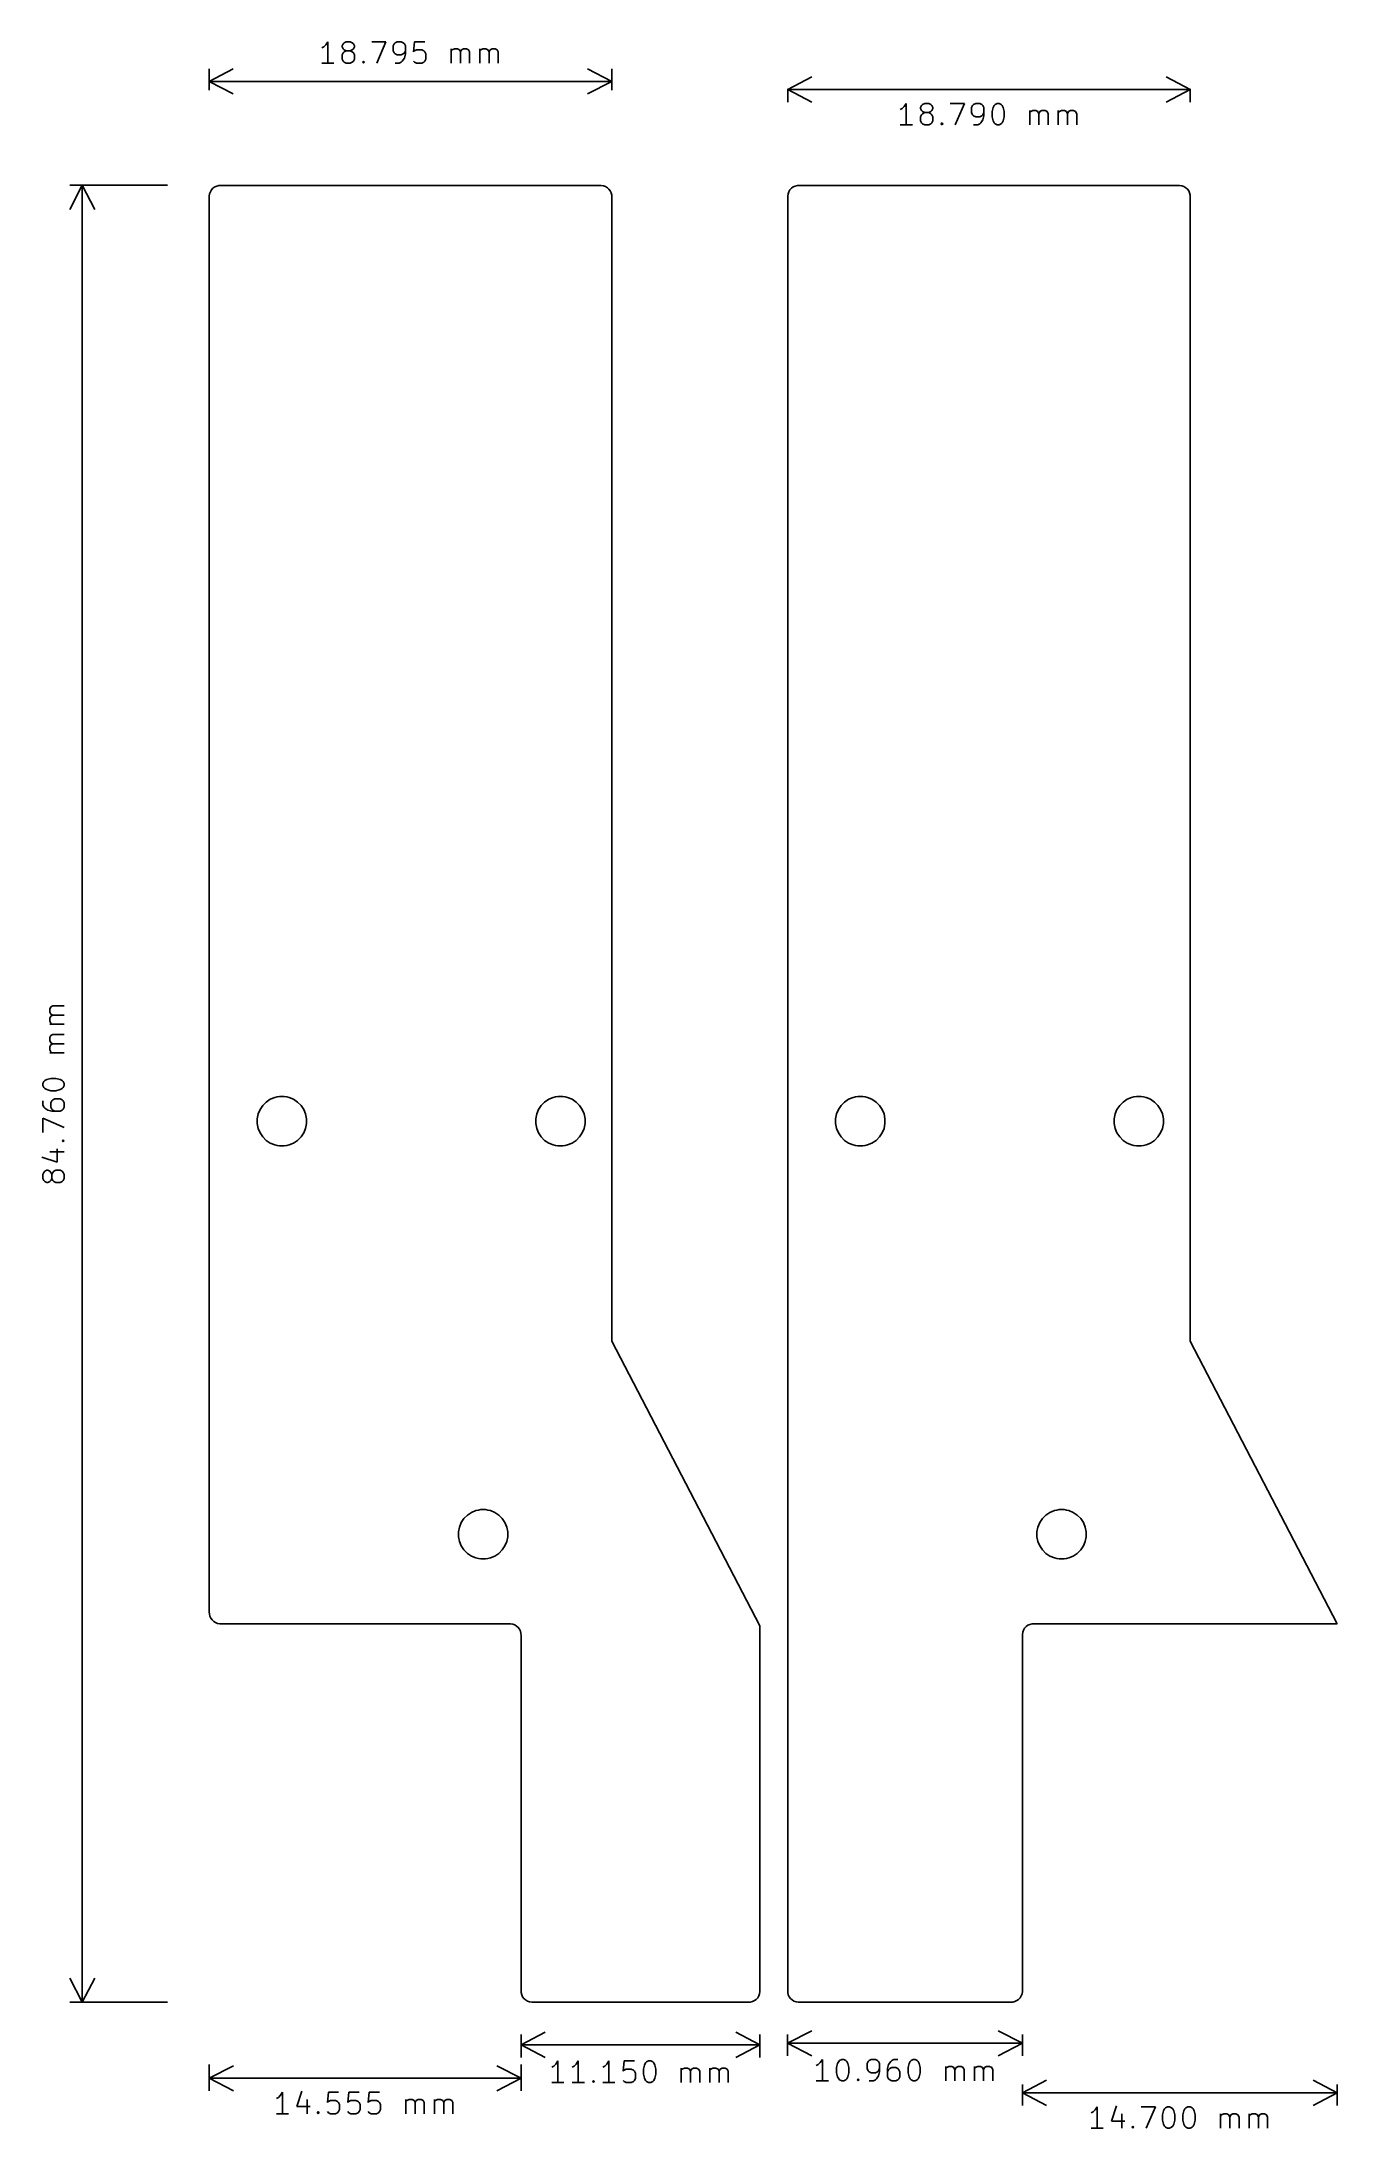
# Model space of a CAD drawing. Extents: x 8.57 to 10.96, y -5.41 to -1.58.
import ezdxf

# ---------------------------------------------------------------- set-up
doc = ezdxf.new("R2010")
doc.units = 0
doc.header["$MEASUREMENT"] = 0
doc.layers.add('BLACK', color=7, linetype='CONTINUOUS')

msp = doc.modelspace()

# ---------------------------------------------------------------- linework, layer by layer
at = {"layer": 'BLACK', "linetype": 'CONTINUOUS'}
for p, q in [((9.09251, -1.58703), (9.08877, -1.5889)), ((9.09626, -1.58328), (9.09251, -1.58703)), ((9.10001, -1.57765), (9.09626, -1.58328)), ((9.10001, -1.61702), (9.10001, -1.57765)), ((9.12626, -1.58515), (9.12814, -1.5814)), ((9.12626, -1.58703), (9.12626, -1.58515)), ((9.12814, -1.59078), (9.12626, -1.58703)), ((9.12814, -1.59828), (9.12626, -1.60202)), ((9.12626, -1.60202), (9.12626, -1.60952)), ((9.12626, -1.60952), (9.12814, -1.61327)), ((9.12814, -1.5814), (9.13001, -1.57953)), ((9.13001, -1.59265), (9.12814, -1.59078)), ((9.13001, -1.5964), (9.12814, -1.59828)), ((9.13001, -1.57953), (9.13376, -1.57765)), ((9.13376, -1.59453), (9.13001, -1.59265)), ((9.13376, -1.59453), (9.13001, -1.5964)), ((9.13376, -1.57765), (9.14126, -1.57765)), ((9.14126, -1.59453), (9.13376, -1.59453)), ((9.14126, -1.57765), (9.14501, -1.57953)), ((9.14501, -1.59265), (9.14126, -1.59453)), ((9.14501, -1.5964), (9.14126, -1.59453)), ((9.14501, -1.57953), (9.14688, -1.5814)), ((9.14688, -1.59078), (9.14501, -1.59265)), ((9.14688, -1.59828), (9.14501, -1.5964)), ((9.14688, -1.5814), (9.14876, -1.58515)), ((9.14876, -1.58703), (9.14688, -1.59078)), ((9.14876, -1.60202), (9.14688, -1.59828)), ((9.14688, -1.61327), (9.14876, -1.60952)), ((9.14876, -1.58515), (9.14876, -1.58703)), ((9.14876, -1.60952), (9.14876, -1.60202)), ((9.18063, -1.57765), (9.20688, -1.57765)), ((9.20688, -1.57765), (9.19, -1.61702)), ((9.22187, -1.5814), (9.22, -1.58515)), ((9.22, -1.58515), (9.22, -1.59453)), ((9.22, -1.59453), (9.22187, -1.59828)), ((9.22375, -1.57953), (9.22187, -1.5814)), ((9.22187, -1.59828), (9.22375, -1.60015)), ((9.2275, -1.57765), (9.22375, -1.57953)), ((9.22375, -1.60015), (9.2275, -1.60202)), ((9.235, -1.57765), (9.2275, -1.57765)), ((9.2275, -1.60202), (9.235, -1.60202)), ((9.23875, -1.57953), (9.235, -1.57765)), ((9.235, -1.60202), (9.23875, -1.60015)), ((9.23687, -1.61327), (9.24062, -1.60765)), ((9.24062, -1.5814), (9.23875, -1.57953)), ((9.23875, -1.60015), (9.24062, -1.59828)), ((9.2425, -1.58515), (9.24062, -1.5814)), ((9.24062, -1.59828), (9.2425, -1.59453)), ((9.24062, -1.60765), (9.2425, -1.60015)), ((9.2425, -1.60015), (9.2425, -1.58515)), ((9.25937, -1.57765), (9.25749, -1.5964)), ((9.25749, -1.5964), (9.25937, -1.59453)), ((9.27812, -1.57765), (9.25937, -1.57765)), ((9.25937, -1.59453), (9.26312, -1.59265)), ((9.26312, -1.59265), (9.27249, -1.59265)), ((9.27249, -1.59265), (9.27624, -1.59453)), ((9.27624, -1.59453), (9.27812, -1.5964)), ((9.27812, -1.5964), (9.27999, -1.60015)), ((9.27999, -1.60952), (9.27812, -1.61327)), ((9.27999, -1.60015), (9.27999, -1.60952)), ((9.32686, -1.61702), (9.32686, -1.59078)), ((9.32686, -1.59453), (9.32874, -1.59265)), ((9.32874, -1.59265), (9.33249, -1.59078)), ((9.33249, -1.59078), (9.33811, -1.59078)), ((9.33811, -1.59078), (9.34186, -1.59265)), ((9.34186, -1.59265), (9.34373, -1.5964)), ((9.34373, -1.5964), (9.34561, -1.59265)), ((9.34373, -1.5964), (9.34373, -1.61702)), ((9.34561, -1.59265), (9.34936, -1.59078)), ((9.34936, -1.59078), (9.35498, -1.59078)), ((9.35498, -1.59078), (9.35873, -1.59265)), ((9.35873, -1.59265), (9.36061, -1.5964)), ((9.36061, -1.5964), (9.36061, -1.61702)), ((9.37935, -1.61702), (9.37935, -1.59078)), ((9.37935, -1.59453), (9.38123, -1.59265)), ((9.38123, -1.59265), (9.38498, -1.59078)), ((9.38498, -1.59078), (9.3906, -1.59078)), ((9.3906, -1.59078), (9.39435, -1.59265)), ((9.39435, -1.59265), (9.39623, -1.5964)), ((9.39623, -1.5964), (9.3981, -1.59265)), ((9.39623, -1.5964), (9.39623, -1.61702)), ((9.3981, -1.59265), (9.40185, -1.59078)), ((9.40185, -1.59078), (9.40748, -1.59078)), ((9.40748, -1.59078), (9.41123, -1.59265)), ((9.41123, -1.59265), (9.4131, -1.5964)), ((9.4131, -1.5964), (9.4131, -1.61702)), ((8.88189, -1.66654), (8.88189, -1.62731)), ((8.88189, -1.65039), (8.92624, -1.62731)), ((9.11126, -1.61702), (9.08877, -1.61702)), ((9.12814, -1.61327), (9.13001, -1.61515)), ((9.13001, -1.61515), (9.13376, -1.61702)), ((9.13376, -1.61702), (9.14126, -1.61702)), ((9.14126, -1.61702), (9.14501, -1.61515)), ((9.14501, -1.61515), (9.14688, -1.61327)), ((9.16376, -1.61515), (9.16563, -1.61327)), ((9.16563, -1.61702), (9.16376, -1.61515)), ((9.16563, -1.61327), (9.16751, -1.61515)), ((9.16563, -1.61327), (9.16563, -1.61702)), ((9.16751, -1.61515), (9.16563, -1.61702)), ((9.22375, -1.61702), (9.23125, -1.61702)), ((9.23125, -1.61702), (9.235, -1.61515)), ((9.235, -1.61515), (9.23687, -1.61327)), ((9.25937, -1.61515), (9.25749, -1.61327)), ((9.26312, -1.61702), (9.25937, -1.61515)), ((9.27249, -1.61702), (9.26312, -1.61702)), ((9.27624, -1.61515), (9.27249, -1.61702)), ((9.27812, -1.61327), (9.27624, -1.61515)), ((9.62185, -1.65039), (9.5775, -1.62731)), ((9.62185, -1.66654), (9.62185, -1.62731)), ((9.94508, -1.66535), (9.98943, -1.64227)), ((10.6848, -1.66535), (10.6405, -1.64227)), ((9.62185, -1.65039), (8.88189, -1.65039)), ((8.88189, -1.65039), (8.92624, -1.67348)), ((9.62185, -1.65039), (9.5775, -1.67348)), ((9.94508, -1.66417), (9.94508, -1.68844)), ((9.94508, -1.66535), (10.6848, -1.66535)), ((9.94508, -1.66535), (9.98943, -1.68844)), ((10.6848, -1.66535), (10.6405, -1.68844)), ((10.6848, -1.66417), (10.6848, -1.68844)), ((10.1556, -1.70041), (10.1519, -1.70229)), ((10.1594, -1.69666), (10.1556, -1.70041)), ((10.1631, -1.69104), (10.1594, -1.69666)), ((10.1631, -1.73041), (10.1631, -1.69104)), ((10.1894, -1.69854), (10.1912, -1.69479)), ((10.1894, -1.70041), (10.1894, -1.69854)), ((10.1912, -1.70416), (10.1894, -1.70041)), ((10.1912, -1.71166), (10.1894, -1.71541)), ((10.1894, -1.71541), (10.1894, -1.72291)), ((10.1894, -1.72291), (10.1912, -1.72666)), ((10.1912, -1.69479), (10.1931, -1.69291)), ((10.1931, -1.70604), (10.1912, -1.70416)), ((10.1931, -1.70979), (10.1912, -1.71166)), ((10.1931, -1.69291), (10.1969, -1.69104)), ((10.1969, -1.70791), (10.1931, -1.70604)), ((10.1969, -1.70791), (10.1931, -1.70979)), ((10.1969, -1.69104), (10.2043, -1.69104)), ((10.2043, -1.70791), (10.1969, -1.70791)), ((10.2043, -1.69104), (10.2081, -1.69291)), ((10.2081, -1.70604), (10.2043, -1.70791)), ((10.2081, -1.70979), (10.2043, -1.70791)), ((10.2081, -1.69291), (10.21, -1.69479)), ((10.21, -1.70416), (10.2081, -1.70604)), ((10.21, -1.71166), (10.2081, -1.70979)), ((10.21, -1.69479), (10.2118, -1.69854)), ((10.2118, -1.70041), (10.21, -1.70416)), ((10.2118, -1.71541), (10.21, -1.71166)), ((10.21, -1.72666), (10.2118, -1.72291)), ((10.2118, -1.69854), (10.2118, -1.70041)), ((10.2118, -1.72291), (10.2118, -1.71541)), ((10.2437, -1.69104), (10.27, -1.69104)), ((10.27, -1.69104), (10.2531, -1.73041)), ((10.285, -1.69479), (10.2831, -1.69854)), ((10.2831, -1.69854), (10.2831, -1.70791)), ((10.2831, -1.70791), (10.285, -1.71166)), ((10.2868, -1.69291), (10.285, -1.69479)), ((10.285, -1.71166), (10.2868, -1.71354)), ((10.2906, -1.69104), (10.2868, -1.69291)), ((10.2868, -1.71354), (10.2906, -1.71541)), ((10.2981, -1.69104), (10.2906, -1.69104)), ((10.2906, -1.71541), (10.2981, -1.71541)), ((10.3018, -1.69291), (10.2981, -1.69104)), ((10.2981, -1.71541), (10.3018, -1.71354)), ((10.3, -1.72666), (10.3037, -1.72103)), ((10.3037, -1.69479), (10.3018, -1.69291)), ((10.3018, -1.71354), (10.3037, -1.71166)), ((10.3056, -1.69854), (10.3037, -1.69479)), ((10.3037, -1.71166), (10.3056, -1.70791)), ((10.3037, -1.72103), (10.3056, -1.71354)), ((10.3056, -1.71354), (10.3056, -1.69854)), ((10.3206, -1.70604), (10.3225, -1.69854)), ((10.3206, -1.71541), (10.3206, -1.70604)), ((10.3225, -1.72291), (10.3206, -1.71541)), ((10.3225, -1.69854), (10.3243, -1.69479)), ((10.3243, -1.72666), (10.3225, -1.72291)), ((10.3243, -1.69479), (10.3262, -1.69291)), ((10.3262, -1.69291), (10.33, -1.69104)), ((10.33, -1.69104), (10.3337, -1.69104)), ((10.3337, -1.69104), (10.3375, -1.69291)), ((10.3375, -1.69291), (10.3393, -1.69479)), ((10.3393, -1.69479), (10.3412, -1.69854)), ((10.3412, -1.72291), (10.3393, -1.72666)), ((10.3412, -1.69854), (10.3431, -1.70604)), ((10.3431, -1.71541), (10.3412, -1.72291)), ((10.3431, -1.70604), (10.3431, -1.71541)), ((10.39, -1.73041), (10.39, -1.70416)), ((10.39, -1.70791), (10.3918, -1.70604)), ((10.3918, -1.70604), (10.3956, -1.70416)), ((10.3956, -1.70416), (10.4012, -1.70416)), ((10.4012, -1.70416), (10.4049, -1.70604)), ((10.4049, -1.70604), (10.4068, -1.70979)), ((10.4068, -1.70979), (10.4087, -1.70604)), ((10.4068, -1.70979), (10.4068, -1.73041)), ((10.4087, -1.70604), (10.4124, -1.70416)), ((10.4124, -1.70416), (10.4181, -1.70416)), ((10.4181, -1.70416), (10.4218, -1.70604)), ((10.4218, -1.70604), (10.4237, -1.70979)), ((10.4237, -1.70979), (10.4237, -1.73041)), ((10.4424, -1.73041), (10.4424, -1.70416)), ((10.4424, -1.70791), (10.4443, -1.70604)), ((10.4443, -1.70604), (10.4481, -1.70416)), ((10.4481, -1.70416), (10.4537, -1.70416)), ((10.4537, -1.70416), (10.4574, -1.70604)), ((10.4574, -1.70604), (10.4593, -1.70979)), ((10.4593, -1.70979), (10.4612, -1.70604)), ((10.4593, -1.70979), (10.4593, -1.73041)), ((10.4612, -1.70604), (10.4649, -1.70416)), ((10.4649, -1.70416), (10.4706, -1.70416)), ((10.4706, -1.70416), (10.4743, -1.70604)), ((10.4743, -1.70604), (10.4762, -1.70979)), ((10.4762, -1.70979), (10.4762, -1.73041)), ((10.1744, -1.73041), (10.1519, -1.73041)), ((10.1912, -1.72666), (10.1931, -1.72853)), ((10.1931, -1.72853), (10.1969, -1.73041)), ((10.1969, -1.73041), (10.2043, -1.73041)), ((10.2043, -1.73041), (10.2081, -1.72853)), ((10.2081, -1.72853), (10.21, -1.72666)), ((10.2268, -1.72853), (10.2287, -1.72666)), ((10.2287, -1.73041), (10.2268, -1.72853)), ((10.2287, -1.72666), (10.2306, -1.72853)), ((10.2287, -1.72666), (10.2287, -1.73041)), ((10.2306, -1.72853), (10.2287, -1.73041)), ((10.2868, -1.73041), (10.2943, -1.73041)), ((10.2943, -1.73041), (10.2981, -1.72853)), ((10.2981, -1.72853), (10.3, -1.72666)), ((10.3262, -1.72853), (10.3243, -1.72666)), ((10.33, -1.73041), (10.3262, -1.72853)), ((10.3337, -1.73041), (10.33, -1.73041)), ((10.3375, -1.72853), (10.3337, -1.73041)), ((10.3393, -1.72666), (10.3375, -1.72853)), ((8.80531, -1.84134), (8.62573, -1.84134)), ((8.64882, -1.84134), (8.62573, -1.88569)), ((8.64882, -5.17835), (8.64882, -1.84134)), ((8.64882, -1.84134), (8.67191, -1.88569)), ((8.88209, -4.46142), (8.88209, -1.86102)), ((8.90394, -1.84154), (9.60236, -1.84154)), ((9.62185, -1.86339), (9.62185, -3.96457)), ((9.94508, -5.1565), (9.94508, -1.86102)), ((9.96693, -1.84154), (10.6654, -1.84154)), ((10.6848, -1.86339), (10.6848, -3.96457)), ((8.5892, -3.35424), (8.59108, -3.35049)), ((8.5892, -3.35986), (8.5892, -3.35424)), ((8.59108, -3.36361), (8.5892, -3.35986)), ((8.5892, -3.37111), (8.59108, -3.36736)), ((8.5892, -3.37673), (8.5892, -3.37111)), ((8.59108, -3.35049), (8.59483, -3.34861)), ((8.59483, -3.36549), (8.59108, -3.36361)), ((8.59108, -3.36736), (8.59483, -3.36549)), ((8.59483, -3.34861), (8.61545, -3.34861)), ((8.59483, -3.36549), (8.61545, -3.36549)), ((8.59108, -3.38048), (8.5892, -3.37673)), ((8.61545, -3.38236), (8.5892, -3.38236)), ((8.5892, -3.40673), (8.59108, -3.40298)), ((8.5892, -3.41235), (8.5892, -3.40673)), ((8.59295, -3.38236), (8.59108, -3.38048)), ((8.59108, -3.40298), (8.59483, -3.40111)), ((8.59483, -3.40111), (8.61545, -3.40111)), ((8.59108, -3.4161), (8.5892, -3.41235)), ((8.5892, -3.4236), (8.59108, -3.41985)), ((8.5892, -3.42923), (8.5892, -3.4236)), ((8.59108, -3.43298), (8.5892, -3.42923)), ((8.61545, -3.43485), (8.5892, -3.43485)), ((8.59483, -3.41798), (8.59108, -3.4161)), ((8.59108, -3.41985), (8.59483, -3.41798)), ((8.59295, -3.43485), (8.59108, -3.43298)), ((8.59483, -3.41798), (8.61545, -3.41798)), ((8.57608, -3.49109), (8.57795, -3.48735)), ((8.57795, -3.48735), (8.57983, -3.48547)), ((8.57983, -3.48547), (8.58358, -3.4836)), ((8.58358, -3.4836), (8.59108, -3.48172)), ((8.59108, -3.48172), (8.60045, -3.48172)), ((8.60045, -3.48172), (8.60795, -3.4836)), ((8.60795, -3.4836), (8.6117, -3.48547)), ((8.6117, -3.48547), (8.61357, -3.48735)), ((8.61357, -3.48735), (8.61545, -3.49109)), ((8.57608, -3.49484), (8.57608, -3.49109)), ((8.57795, -3.49859), (8.57608, -3.49484)), ((8.57608, -3.52297), (8.57608, -3.53046)), ((8.57983, -3.50047), (8.57795, -3.49859)), ((8.58358, -3.50234), (8.57983, -3.50047)), ((8.59108, -3.50422), (8.58358, -3.50234)), ((8.60045, -3.50422), (8.59108, -3.50422)), ((8.59295, -3.52297), (8.59108, -3.52672)), ((8.59483, -3.52109), (8.59295, -3.52297)), ((8.59858, -3.51922), (8.59483, -3.52109)), ((8.60795, -3.51922), (8.59858, -3.51922)), ((8.60795, -3.50234), (8.60045, -3.50422)), ((8.6117, -3.50047), (8.60795, -3.50234)), ((8.6117, -3.52109), (8.60795, -3.51922)), ((8.61357, -3.49859), (8.6117, -3.50047)), ((8.61357, -3.52297), (8.6117, -3.52109)), ((8.61545, -3.49484), (8.61357, -3.49859)), ((8.61545, -3.52672), (8.61357, -3.52297)), ((8.61545, -3.49109), (8.61545, -3.49484)), ((8.98035, -3.53135), (8.98666, -3.52504)), ((8.98666, -3.52504), (8.99409, -3.52008)), ((8.99409, -3.52008), (9.00233, -3.51666)), ((9.00233, -3.51666), (9.00671, -3.51579)), ((9.00671, -3.51579), (9.01109, -3.51492)), ((9.01109, -3.51492), (9.02001, -3.51492)), ((9.02001, -3.51492), (9.02439, -3.51579)), ((9.02439, -3.51579), (9.02877, -3.51666)), ((9.02877, -3.51666), (9.03702, -3.52008)), ((9.03702, -3.52008), (9.04444, -3.52504)), ((9.04444, -3.52504), (9.05075, -3.53135)), ((9.49216, -3.53135), (9.49848, -3.52504)), ((9.49848, -3.52504), (9.5059, -3.52008)), ((9.5059, -3.52008), (9.51414, -3.51666)), ((9.51414, -3.51666), (9.51852, -3.51579)), ((9.51852, -3.51579), (9.5229, -3.51492)), ((9.5229, -3.51492), (9.53183, -3.51492)), ((9.53183, -3.51492), (9.5362, -3.51579)), ((9.5362, -3.51579), (9.54058, -3.51666)), ((9.54058, -3.51666), (9.54883, -3.52008)), ((9.54883, -3.52008), (9.55625, -3.52504)), ((9.55625, -3.52504), (9.56256, -3.53135)), ((10.0433, -3.53135), (10.0497, -3.52504)), ((10.0497, -3.52504), (10.0571, -3.52008)), ((10.0571, -3.52008), (10.0653, -3.51666)), ((10.0653, -3.51666), (10.0697, -3.51579)), ((10.0697, -3.51579), (10.0741, -3.51492)), ((10.0741, -3.51492), (10.083, -3.51492)), ((10.083, -3.51492), (10.0874, -3.51579)), ((10.0874, -3.51579), (10.0918, -3.51666)), ((10.0918, -3.51666), (10.1, -3.52008)), ((10.1, -3.52008), (10.1074, -3.52504)), ((10.1074, -3.52504), (10.1137, -3.53135)), ((10.5552, -3.53135), (10.5615, -3.52504)), ((10.5615, -3.52504), (10.5689, -3.52008)), ((10.5689, -3.52008), (10.5771, -3.51666)), ((10.5771, -3.51666), (10.5815, -3.51579)), ((10.5815, -3.51579), (10.5859, -3.51492)), ((10.5859, -3.51492), (10.5948, -3.51492)), ((10.5948, -3.51492), (10.5992, -3.51579)), ((10.5992, -3.51579), (10.6036, -3.51666)), ((10.6036, -3.51666), (10.6118, -3.52008)), ((10.6118, -3.52008), (10.6192, -3.52504)), ((10.6192, -3.52504), (10.6256, -3.53135)), ((8.57608, -3.53046), (8.57795, -3.53421)), ((8.57608, -3.58108), (8.57608, -3.55484)), ((8.57608, -3.55484), (8.61545, -3.57171)), ((8.57795, -3.53421), (8.57983, -3.53609)), ((8.57983, -3.53609), (8.58545, -3.53984)), ((8.58545, -3.53984), (8.59295, -3.54171)), ((8.59108, -3.52672), (8.59108, -3.53421)), ((8.59108, -3.53421), (8.59295, -3.53796)), ((8.59295, -3.53796), (8.59483, -3.53984)), ((8.59295, -3.54171), (8.60795, -3.54171)), ((8.59483, -3.53984), (8.59858, -3.54171)), ((8.60795, -3.54171), (8.6117, -3.53984)), ((8.6117, -3.53984), (8.61357, -3.53796)), ((8.61357, -3.53796), (8.61545, -3.53421)), ((8.61545, -3.53421), (8.61545, -3.52672)), ((8.97024, -3.55577), (8.97198, -3.54702)), ((8.97024, -3.5647), (8.97024, -3.55577)), ((8.97198, -3.54702), (8.97539, -3.53877)), ((8.97539, -3.53877), (8.98035, -3.53135)), ((9.05075, -3.53135), (9.05571, -3.53877)), ((9.05571, -3.53877), (9.05912, -3.54702)), ((9.05912, -3.54702), (9.06087, -3.55577)), ((9.06087, -3.55577), (9.06087, -3.5647)), ((9.48205, -3.55577), (9.48379, -3.54702)), ((9.48205, -3.5647), (9.48205, -3.55577)), ((9.48379, -3.54702), (9.4872, -3.53877)), ((9.4872, -3.53877), (9.49216, -3.53135)), ((9.56256, -3.53135), (9.56752, -3.53877)), ((9.56752, -3.53877), (9.57094, -3.54702)), ((9.57094, -3.54702), (9.57268, -3.55577)), ((9.57268, -3.55577), (9.57268, -3.5647)), ((10.0332, -3.55577), (10.035, -3.54702)), ((10.0332, -3.5647), (10.0332, -3.55577)), ((10.035, -3.54702), (10.0384, -3.53877)), ((10.0384, -3.53877), (10.0433, -3.53135)), ((10.1137, -3.53135), (10.1187, -3.53877)), ((10.1187, -3.53877), (10.1221, -3.54702)), ((10.1221, -3.54702), (10.1239, -3.55577)), ((10.1239, -3.55577), (10.1239, -3.5647)), ((10.545, -3.55577), (10.5468, -3.54702)), ((10.545, -3.5647), (10.545, -3.55577)), ((10.5468, -3.54702), (10.5502, -3.53877)), ((10.5502, -3.53877), (10.5552, -3.53135)), ((10.6256, -3.53135), (10.6305, -3.53877)), ((10.6305, -3.53877), (10.6339, -3.54702)), ((10.6339, -3.54702), (10.6357, -3.55577)), ((10.6357, -3.55577), (10.6357, -3.5647)), ((8.6117, -3.59608), (8.61357, -3.59421)), ((8.61357, -3.59796), (8.6117, -3.59608)), ((8.6117, -3.59608), (8.61545, -3.59608)), ((8.61357, -3.59421), (8.61545, -3.59608)), ((8.61545, -3.59608), (8.61357, -3.59796)), ((8.97198, -3.57345), (8.97024, -3.5647)), ((8.97539, -3.5817), (8.97198, -3.57345)), ((8.98035, -3.58912), (8.97539, -3.5817)), ((8.98666, -3.59543), (8.98035, -3.58912)), ((8.99409, -3.60039), (8.98666, -3.59543)), ((9.00233, -3.60381), (8.99409, -3.60039)), ((9.03702, -3.60039), (9.02877, -3.60381)), ((9.04444, -3.59543), (9.03702, -3.60039)), ((9.05075, -3.58912), (9.04444, -3.59543)), ((9.05571, -3.5817), (9.05075, -3.58912)), ((9.05912, -3.57345), (9.05571, -3.5817)), ((9.06087, -3.5647), (9.05912, -3.57345)), ((9.48379, -3.57345), (9.48205, -3.5647)), ((9.4872, -3.5817), (9.48379, -3.57345)), ((9.49216, -3.58912), (9.4872, -3.5817)), ((9.49848, -3.59543), (9.49216, -3.58912)), ((9.5059, -3.60039), (9.49848, -3.59543)), ((9.51414, -3.60381), (9.5059, -3.60039)), ((9.54883, -3.60039), (9.54058, -3.60381)), ((9.55625, -3.59543), (9.54883, -3.60039)), ((9.56256, -3.58912), (9.55625, -3.59543)), ((9.56752, -3.5817), (9.56256, -3.58912)), ((9.57094, -3.57345), (9.56752, -3.5817)), ((9.57268, -3.5647), (9.57094, -3.57345)), ((10.035, -3.57345), (10.0332, -3.5647)), ((10.0384, -3.5817), (10.035, -3.57345)), ((10.0433, -3.58912), (10.0384, -3.5817)), ((10.0497, -3.59543), (10.0433, -3.58912)), ((10.0571, -3.60039), (10.0497, -3.59543)), ((10.0653, -3.60381), (10.0571, -3.60039)), ((10.1, -3.60039), (10.0918, -3.60381)), ((10.1074, -3.59543), (10.1, -3.60039)), ((10.1137, -3.58912), (10.1074, -3.59543)), ((10.1187, -3.5817), (10.1137, -3.58912)), ((10.1221, -3.57345), (10.1187, -3.5817)), ((10.1239, -3.5647), (10.1221, -3.57345)), ((10.5468, -3.57345), (10.545, -3.5647)), ((10.5502, -3.5817), (10.5468, -3.57345)), ((10.5552, -3.58912), (10.5502, -3.5817)), ((10.5615, -3.59543), (10.5552, -3.58912)), ((10.5689, -3.60039), (10.5615, -3.59543)), ((10.5771, -3.60381), (10.5689, -3.60039)), ((10.6118, -3.60039), (10.6036, -3.60381)), ((10.6192, -3.59543), (10.6118, -3.60039)), ((10.6256, -3.58912), (10.6192, -3.59543)), ((10.6305, -3.5817), (10.6256, -3.58912)), ((10.6339, -3.57345), (10.6305, -3.5817)), ((10.6357, -3.5647), (10.6339, -3.57345)), ((8.5742, -3.62608), (8.60232, -3.63545)), ((8.5892, -3.6167), (8.61545, -3.6167)), ((8.60232, -3.63545), (8.60232, -3.61108)), ((9.00671, -3.60468), (9.00233, -3.60381)), ((9.01109, -3.60555), (9.00671, -3.60468)), ((9.02001, -3.60555), (9.01109, -3.60555)), ((9.02439, -3.60468), (9.02001, -3.60555)), ((9.02877, -3.60381), (9.02439, -3.60468)), ((9.51852, -3.60468), (9.51414, -3.60381)), ((9.5229, -3.60555), (9.51852, -3.60468)), ((9.53183, -3.60555), (9.5229, -3.60555)), ((9.5362, -3.60468), (9.53183, -3.60555)), ((9.54058, -3.60381), (9.5362, -3.60468)), ((10.0697, -3.60468), (10.0653, -3.60381)), ((10.0741, -3.60555), (10.0697, -3.60468)), ((10.083, -3.60555), (10.0741, -3.60555)), ((10.0874, -3.60468), (10.083, -3.60555)), ((10.0918, -3.60381), (10.0874, -3.60468)), ((10.5815, -3.60468), (10.5771, -3.60381)), ((10.5859, -3.60555), (10.5815, -3.60468)), ((10.5948, -3.60555), (10.5859, -3.60555)), ((10.5992, -3.60468), (10.5948, -3.60555)), ((10.6036, -3.60381), (10.5992, -3.60468)), ((8.57608, -3.65795), (8.57795, -3.6542)), ((8.57608, -3.66545), (8.57608, -3.65795)), ((8.57795, -3.6692), (8.57608, -3.66545)), ((8.57795, -3.6542), (8.57983, -3.65232)), ((8.57983, -3.67107), (8.57795, -3.6692)), ((8.57983, -3.65232), (8.58358, -3.65045)), ((8.58358, -3.67295), (8.57983, -3.67107)), ((8.58358, -3.65045), (8.58545, -3.65045)), ((8.58545, -3.67295), (8.58358, -3.67295)), ((8.58545, -3.65045), (8.5892, -3.65232)), ((8.5892, -3.67107), (8.58545, -3.67295)), ((8.5892, -3.65232), (8.59108, -3.6542)), ((8.59108, -3.6692), (8.5892, -3.67107)), ((8.59108, -3.6542), (8.59295, -3.65795)), ((8.59295, -3.66545), (8.59108, -3.6692)), ((8.59483, -3.6542), (8.59295, -3.65795)), ((8.59295, -3.65795), (8.59295, -3.66545)), ((8.59295, -3.66545), (8.59483, -3.6692)), ((8.5967, -3.65232), (8.59483, -3.6542)), ((8.59483, -3.6692), (8.5967, -3.67107)), ((8.60045, -3.65045), (8.5967, -3.65232)), ((8.5967, -3.67107), (8.60045, -3.67295)), ((8.60795, -3.65045), (8.60045, -3.65045)), ((8.60045, -3.67295), (8.60795, -3.67295)), ((8.6117, -3.65232), (8.60795, -3.65045)), ((8.60795, -3.67295), (8.6117, -3.67107)), ((8.61357, -3.6542), (8.6117, -3.65232)), ((8.6117, -3.67107), (8.61357, -3.6692)), ((8.61545, -3.65795), (8.61357, -3.6542)), ((8.61357, -3.6692), (8.61545, -3.66545)), ((8.61545, -3.66545), (8.61545, -3.65795)), ((9.62185, -3.96457), (9.89409, -4.4874)), ((10.6848, -3.96457), (10.9551, -4.48327)), ((9.34528, -4.29743), (9.35023, -4.29001)), ((9.35023, -4.29001), (9.35655, -4.2837)), ((9.35655, -4.2837), (9.36397, -4.27874)), ((9.36397, -4.27874), (9.37222, -4.27532)), ((9.37222, -4.27532), (9.37659, -4.27445)), ((9.37659, -4.27445), (9.38097, -4.27358)), ((9.38097, -4.27358), (9.3899, -4.27358)), ((9.3899, -4.27358), (9.39427, -4.27445)), ((9.39427, -4.27445), (9.39865, -4.27532)), ((9.39865, -4.27532), (9.4069, -4.27874)), ((9.4069, -4.27874), (9.41432, -4.2837)), ((9.41432, -4.2837), (9.42063, -4.29001)), ((9.42063, -4.29001), (9.42559, -4.29743)), ((10.4083, -4.29743), (10.4132, -4.29001)), ((10.4132, -4.29001), (10.4195, -4.2837)), ((10.4195, -4.2837), (10.427, -4.27874)), ((10.427, -4.27874), (10.4352, -4.27532)), ((10.4352, -4.27532), (10.4396, -4.27445)), ((10.4396, -4.27445), (10.444, -4.27358)), ((10.444, -4.27358), (10.4529, -4.27358)), ((10.4529, -4.27358), (10.4573, -4.27445)), ((10.4573, -4.27445), (10.4616, -4.27532)), ((10.4616, -4.27532), (10.4699, -4.27874)), ((10.4699, -4.27874), (10.4773, -4.2837)), ((10.4773, -4.2837), (10.4836, -4.29001)), ((10.4836, -4.29001), (10.4886, -4.29743)), ((9.34012, -4.31443), (9.34186, -4.30568)), ((9.34012, -4.32336), (9.34012, -4.31443)), ((9.34186, -4.33212), (9.34012, -4.32336)), ((9.34186, -4.30568), (9.34528, -4.29743)), ((9.42559, -4.29743), (9.42901, -4.30568)), ((9.42901, -4.30568), (9.43075, -4.31443)), ((9.43075, -4.32336), (9.42901, -4.33212)), ((9.43075, -4.31443), (9.43075, -4.32336)), ((10.4031, -4.31443), (10.4049, -4.30568)), ((10.4031, -4.32336), (10.4031, -4.31443)), ((10.4049, -4.33212), (10.4031, -4.32336)), ((10.4049, -4.30568), (10.4083, -4.29743)), ((10.4886, -4.29743), (10.492, -4.30568)), ((10.492, -4.30568), (10.4937, -4.31443)), ((10.4937, -4.32336), (10.492, -4.33212)), ((10.4937, -4.31443), (10.4937, -4.32336)), ((9.34528, -4.34036), (9.34186, -4.33212)), ((9.35023, -4.34778), (9.34528, -4.34036)), ((9.35655, -4.3541), (9.35023, -4.34778)), ((9.36397, -4.35906), (9.35655, -4.3541)), ((9.37222, -4.36247), (9.36397, -4.35906)), ((9.37659, -4.36334), (9.37222, -4.36247)), ((9.38097, -4.36421), (9.37659, -4.36334)), ((9.3899, -4.36421), (9.38097, -4.36421)), ((9.39427, -4.36334), (9.3899, -4.36421)), ((9.39865, -4.36247), (9.39427, -4.36334)), ((9.4069, -4.35906), (9.39865, -4.36247)), ((9.41432, -4.3541), (9.4069, -4.35906)), ((9.42063, -4.34778), (9.41432, -4.3541)), ((9.42559, -4.34036), (9.42063, -4.34778)), ((9.42901, -4.33212), (9.42559, -4.34036)), ((10.4083, -4.34036), (10.4049, -4.33212)), ((10.4132, -4.34778), (10.4083, -4.34036)), ((10.4195, -4.3541), (10.4132, -4.34778)), ((10.427, -4.35906), (10.4195, -4.3541)), ((10.4352, -4.36247), (10.427, -4.35906)), ((10.4396, -4.36334), (10.4352, -4.36247)), ((10.444, -4.36421), (10.4396, -4.36334)), ((10.4529, -4.36421), (10.444, -4.36421)), ((10.4573, -4.36334), (10.4529, -4.36421)), ((10.4616, -4.36247), (10.4573, -4.36334)), ((10.4699, -4.35906), (10.4616, -4.36247)), ((10.4773, -4.3541), (10.4699, -4.35906)), ((10.4836, -4.34778), (10.4773, -4.3541)), ((10.4886, -4.34036), (10.4836, -4.34778)), ((10.492, -4.33212), (10.4886, -4.34036)), ((9.43563, -4.48327), (8.90157, -4.48327)), ((10.9551, -4.48327), (10.3982, -4.48327)), ((9.45512, -5.1565), (9.45512, -4.50512)), ((9.89409, -5.15886), (9.89409, -4.4874)), ((10.3764, -5.15886), (10.3764, -4.50276)), ((8.64882, -5.17835), (8.62573, -5.134)), ((8.64882, -5.17835), (8.67191, -5.134)), ((8.80531, -5.17835), (8.62573, -5.17835)), ((9.87224, -5.17835), (9.47461, -5.17835)), ((10.3545, -5.17835), (9.96457, -5.17835)), ((9.45512, -5.25669), (9.49947, -5.23361)), ((9.45512, -5.2376), (9.45512, -5.27978)), ((9.89409, -5.25669), (9.84974, -5.23361)), ((9.89409, -5.2376), (9.89409, -5.27978)), ((9.94488, -5.25394), (9.98923, -5.23085)), ((9.94488, -5.2376), (9.94488, -5.27702)), ((10.3764, -5.25394), (10.332, -5.23085)), ((10.3764, -5.2376), (10.3764, -5.27702)), ((9.89409, -5.25669), (9.45512, -5.25669)), ((9.45512, -5.25669), (9.49947, -5.27978)), ((9.52275, -5.28631), (9.519, -5.29194)), ((9.52275, -5.32568), (9.52275, -5.28631)), ((9.56025, -5.28631), (9.5565, -5.29194)), ((9.56025, -5.32568), (9.56025, -5.28631)), ((9.61649, -5.28631), (9.61274, -5.29194)), ((9.61649, -5.32568), (9.61649, -5.28631)), ((9.64461, -5.28631), (9.64274, -5.30506)), ((9.66336, -5.28631), (9.64461, -5.28631)), ((9.68398, -5.29006), (9.68585, -5.28819)), ((9.68585, -5.28819), (9.6896, -5.28631)), ((9.6896, -5.28631), (9.69335, -5.28631)), ((9.69335, -5.28631), (9.6971, -5.28819)), ((9.6971, -5.28819), (9.69898, -5.29006)), ((9.89409, -5.25669), (9.84974, -5.27978)), ((10.3764, -5.25394), (9.94488, -5.25394)), ((9.94488, -5.25394), (9.98923, -5.27702)), ((10.0088, -5.28356), (10.005, -5.28918)), ((10.0088, -5.32293), (10.0088, -5.28356)), ((10.0369, -5.29106), (10.0388, -5.28731)), ((10.0388, -5.28731), (10.0406, -5.28543)), ((10.0406, -5.28543), (10.0444, -5.28356)), ((10.0444, -5.28356), (10.0481, -5.28356)), ((10.0481, -5.28356), (10.0519, -5.28543)), ((10.0519, -5.28543), (10.0538, -5.28731)), ((10.0538, -5.28731), (10.0556, -5.29106)), ((10.0931, -5.28731), (10.0913, -5.29106)), ((10.095, -5.28543), (10.0931, -5.28731)), ((10.0988, -5.28356), (10.095, -5.28543)), ((10.1063, -5.28356), (10.0988, -5.28356)), ((10.11, -5.28543), (10.1063, -5.28356)), ((10.1119, -5.28731), (10.11, -5.28543)), ((10.1138, -5.29106), (10.1119, -5.28731)), ((10.1344, -5.28731), (10.1306, -5.29293)), ((10.1363, -5.28543), (10.1344, -5.28731)), ((10.14, -5.28356), (10.1363, -5.28543)), ((10.1475, -5.28356), (10.14, -5.28356)), ((10.1681, -5.29106), (10.17, -5.28731)), ((10.17, -5.28731), (10.1719, -5.28543)), ((10.1719, -5.28543), (10.1756, -5.28356)), ((10.1756, -5.28356), (10.1794, -5.28356)), ((10.1794, -5.28356), (10.1831, -5.28543)), ((10.1831, -5.28543), (10.185, -5.28731)), ((10.185, -5.28731), (10.1869, -5.29106)), ((10.3764, -5.25394), (10.332, -5.27702)), ((8.88209, -5.29252), (8.88209, -5.3412)), ((8.88209, -5.31811), (8.92644, -5.29502)), ((9.45512, -5.31811), (8.88209, -5.31811)), ((8.88209, -5.31811), (8.92644, -5.3412)), ((9.45512, -5.31811), (9.41077, -5.29502)), ((9.45512, -5.31811), (9.41077, -5.3412)), ((9.45512, -5.29252), (9.45512, -5.3412)), ((9.51525, -5.29569), (9.5115, -5.29756)), ((9.534, -5.32568), (9.5115, -5.32568)), ((9.519, -5.29194), (9.51525, -5.29569)), ((9.55275, -5.29569), (9.549, -5.29756)), ((9.57149, -5.32568), (9.549, -5.32568)), ((9.5565, -5.29194), (9.55275, -5.29569)), ((9.58649, -5.32381), (9.58837, -5.32193)), ((9.58837, -5.32568), (9.58649, -5.32381)), ((9.58837, -5.32193), (9.59024, -5.32381)), ((9.58837, -5.32193), (9.58837, -5.32568)), ((9.59024, -5.32381), (9.58837, -5.32568)), ((9.60899, -5.29569), (9.60524, -5.29756)), ((9.62774, -5.32568), (9.60524, -5.32568)), ((9.61274, -5.29194), (9.60899, -5.29569)), ((9.64274, -5.30506), (9.64461, -5.30319)), ((9.64461, -5.32381), (9.64274, -5.32193)), ((9.64461, -5.30319), (9.64836, -5.30131)), ((9.64836, -5.32568), (9.64461, -5.32381)), ((9.64836, -5.30131), (9.65773, -5.30131)), ((9.65773, -5.32568), (9.64836, -5.32568)), ((9.65773, -5.30131), (9.66148, -5.30319)), ((9.66148, -5.32381), (9.65773, -5.32568)), ((9.66148, -5.30319), (9.66336, -5.30506)), ((9.66336, -5.32193), (9.66148, -5.32381)), ((9.66336, -5.30506), (9.66523, -5.30881)), ((9.66523, -5.31819), (9.66336, -5.32193)), ((9.66523, -5.30881), (9.66523, -5.31819)), ((9.68023, -5.30131), (9.68211, -5.29381)), ((9.68023, -5.31069), (9.68023, -5.30131)), ((9.68211, -5.31819), (9.68023, -5.31069)), ((9.68211, -5.29381), (9.68398, -5.29006)), ((9.68398, -5.32193), (9.68211, -5.31819)), ((9.68585, -5.32381), (9.68398, -5.32193)), ((9.6896, -5.32568), (9.68585, -5.32381)), ((9.69335, -5.32568), (9.6896, -5.32568)), ((9.6971, -5.32381), (9.69335, -5.32568)), ((9.69898, -5.32193), (9.6971, -5.32381)), ((9.69898, -5.29006), (9.70085, -5.29381)), ((9.70085, -5.31819), (9.69898, -5.32193)), ((9.70085, -5.29381), (9.70273, -5.30131)), ((9.70273, -5.31069), (9.70085, -5.31819)), ((9.70273, -5.30131), (9.70273, -5.31069)), ((9.7496, -5.32568), (9.7496, -5.29944)), ((9.7496, -5.30319), (9.75147, -5.30131)), ((9.75147, -5.30131), (9.75522, -5.29944)), ((9.75522, -5.29944), (9.76085, -5.29944)), ((9.76085, -5.29944), (9.7646, -5.30131)), ((9.7646, -5.30131), (9.76647, -5.30506)), ((9.76647, -5.30506), (9.76834, -5.30131)), ((9.76647, -5.30506), (9.76647, -5.32568)), ((9.76834, -5.30131), (9.77209, -5.29944)), ((9.77209, -5.29944), (9.77772, -5.29944)), ((9.77772, -5.29944), (9.78147, -5.30131)), ((9.78147, -5.30131), (9.78334, -5.30506)), ((9.78334, -5.30506), (9.78334, -5.32568)), ((9.80209, -5.32568), (9.80209, -5.29944)), ((9.80209, -5.30319), (9.80397, -5.30131)), ((9.80397, -5.30131), (9.80771, -5.29944)), ((9.80771, -5.29944), (9.81334, -5.29944)), ((9.81334, -5.29944), (9.81709, -5.30131)), ((9.81709, -5.30131), (9.81896, -5.30506)), ((9.81896, -5.30506), (9.82084, -5.30131)), ((9.81896, -5.30506), (9.81896, -5.32568)), ((9.82084, -5.30131), (9.82459, -5.29944)), ((9.82459, -5.29944), (9.83021, -5.29944)), ((9.83021, -5.29944), (9.83396, -5.30131)), ((9.83396, -5.30131), (9.83584, -5.30506)), ((9.83584, -5.30506), (9.83584, -5.32568)), ((10.0013, -5.29293), (9.99753, -5.29481)), ((10.02, -5.32293), (9.99753, -5.32293)), ((10.005, -5.28918), (10.0013, -5.29293)), ((10.035, -5.29856), (10.0369, -5.29106)), ((10.035, -5.30793), (10.035, -5.29856)), ((10.0369, -5.31543), (10.035, -5.30793)), ((10.0388, -5.31918), (10.0369, -5.31543)), ((10.0406, -5.32105), (10.0388, -5.31918)), ((10.0444, -5.32293), (10.0406, -5.32105)), ((10.0481, -5.32293), (10.0444, -5.32293)), ((10.0519, -5.32105), (10.0481, -5.32293)), ((10.0538, -5.31918), (10.0519, -5.32105)), ((10.0556, -5.31543), (10.0538, -5.31918)), ((10.0556, -5.29106), (10.0575, -5.29856)), ((10.0575, -5.30793), (10.0556, -5.31543)), ((10.0575, -5.29856), (10.0575, -5.30793)), ((10.0725, -5.32105), (10.0744, -5.31918)), ((10.0744, -5.32293), (10.0725, -5.32105)), ((10.0744, -5.31918), (10.0763, -5.32105)), ((10.0744, -5.31918), (10.0744, -5.32293)), ((10.0763, -5.32105), (10.0744, -5.32293)), ((10.0913, -5.29106), (10.0913, -5.30043)), ((10.0913, -5.30043), (10.0931, -5.30418)), ((10.0931, -5.30418), (10.095, -5.30606)), ((10.095, -5.30606), (10.0988, -5.30793)), ((10.095, -5.32293), (10.1025, -5.32293)), ((10.0988, -5.30793), (10.1063, -5.30793)), ((10.1025, -5.32293), (10.1063, -5.32105)), ((10.1063, -5.30793), (10.11, -5.30606)), ((10.1063, -5.32105), (10.1081, -5.31918)), ((10.1081, -5.31918), (10.1119, -5.31355)), ((10.11, -5.30606), (10.1119, -5.30418)), ((10.1119, -5.30418), (10.1138, -5.30043)), ((10.1119, -5.31355), (10.1138, -5.30606)), ((10.1138, -5.30606), (10.1138, -5.29106)), ((10.1306, -5.29293), (10.1288, -5.30043)), ((10.1288, -5.30043), (10.1288, -5.31543)), ((10.1306, -5.30231), (10.1288, -5.30606)), ((10.1288, -5.31543), (10.1306, -5.31918)), ((10.1325, -5.30043), (10.1306, -5.30231)), ((10.1306, -5.31918), (10.1325, -5.32105)), ((10.1363, -5.29856), (10.1325, -5.30043)), ((10.1325, -5.32105), (10.1363, -5.32293)), ((10.1438, -5.29856), (10.1363, -5.29856)), ((10.1363, -5.32293), (10.1438, -5.32293)), ((10.1475, -5.30043), (10.1438, -5.29856)), ((10.1438, -5.32293), (10.1475, -5.32105)), ((10.1494, -5.30231), (10.1475, -5.30043)), ((10.1475, -5.32105), (10.1494, -5.31918)), ((10.1513, -5.30606), (10.1494, -5.30231)), ((10.1494, -5.31918), (10.1513, -5.31543)), ((10.1513, -5.31543), (10.1513, -5.30606)), ((10.1663, -5.29856), (10.1681, -5.29106)), ((10.1663, -5.30793), (10.1663, -5.29856)), ((10.1681, -5.31543), (10.1663, -5.30793)), ((10.17, -5.31918), (10.1681, -5.31543)), ((10.1719, -5.32105), (10.17, -5.31918)), ((10.1756, -5.32293), (10.1719, -5.32105)), ((10.1794, -5.32293), (10.1756, -5.32293)), ((10.1831, -5.32105), (10.1794, -5.32293)), ((10.185, -5.31918), (10.1831, -5.32105)), ((10.1869, -5.31543), (10.185, -5.31918)), ((10.1869, -5.29106), (10.1888, -5.29856)), ((10.1888, -5.30793), (10.1869, -5.31543)), ((10.1888, -5.29856), (10.1888, -5.30793)), ((10.2356, -5.32293), (10.2356, -5.29668)), ((10.2356, -5.30043), (10.2375, -5.29856)), ((10.2375, -5.29856), (10.2412, -5.29668)), ((10.2412, -5.29668), (10.2469, -5.29668)), ((10.2469, -5.29668), (10.2506, -5.29856)), ((10.2506, -5.29856), (10.2525, -5.30231)), ((10.2525, -5.30231), (10.2544, -5.29856)), ((10.2525, -5.30231), (10.2525, -5.32293)), ((10.2544, -5.29856), (10.2581, -5.29668)), ((10.2581, -5.29668), (10.2637, -5.29668)), ((10.2637, -5.29668), (10.2675, -5.29856)), ((10.2675, -5.29856), (10.2694, -5.30231)), ((10.2694, -5.30231), (10.2694, -5.32293)), ((10.2881, -5.32293), (10.2881, -5.29668)), ((10.2881, -5.30043), (10.29, -5.29856)), ((10.29, -5.29856), (10.2937, -5.29668)), ((10.2937, -5.29668), (10.2994, -5.29668)), ((10.2994, -5.29668), (10.3031, -5.29856)), ((10.3031, -5.29856), (10.305, -5.30231)), ((10.305, -5.30231), (10.3069, -5.29856)), ((10.305, -5.30231), (10.305, -5.32293)), ((10.3069, -5.29856), (10.3106, -5.29668)), ((10.3106, -5.29668), (10.3162, -5.29668)), ((10.3162, -5.29668), (10.32, -5.29856)), ((10.32, -5.29856), (10.3219, -5.30231)), ((10.3219, -5.30231), (10.3219, -5.32293)), ((10.3764, -5.34488), (10.4207, -5.32179)), ((10.9551, -5.34488), (10.9108, -5.32179)), ((9.00925, -5.35317), (9.0055, -5.35504)), ((9.013, -5.34942), (9.00925, -5.35317)), ((9.01675, -5.34379), (9.013, -5.34942)), ((9.01675, -5.38316), (9.01675, -5.34379)), ((9.05237, -5.34192), (9.04299, -5.37004)), ((9.06174, -5.35692), (9.06174, -5.38316)), ((9.10111, -5.34379), (9.09924, -5.36254)), ((9.09924, -5.36254), (9.10111, -5.36067)), ((9.11986, -5.34379), (9.10111, -5.34379)), ((9.10111, -5.36067), (9.10486, -5.35879)), ((9.10486, -5.35879), (9.11423, -5.35879)), ((9.11423, -5.35879), (9.11798, -5.36067)), ((9.11798, -5.36067), (9.11986, -5.36254)), ((9.11986, -5.36254), (9.12173, -5.36629)), ((9.13861, -5.34379), (9.13673, -5.36254)), ((9.13673, -5.36254), (9.13861, -5.36067)), ((9.15735, -5.34379), (9.13861, -5.34379)), ((9.13861, -5.36067), (9.14236, -5.35879)), ((9.14236, -5.35879), (9.15173, -5.35879)), ((9.15173, -5.35879), (9.15548, -5.36067)), ((9.15548, -5.36067), (9.15735, -5.36254)), ((9.15735, -5.36254), (9.15923, -5.36629)), ((9.1761, -5.34379), (9.17423, -5.36254)), ((9.17423, -5.36254), (9.1761, -5.36067)), ((9.19485, -5.34379), (9.1761, -5.34379)), ((9.1761, -5.36067), (9.17985, -5.35879)), ((9.17985, -5.35879), (9.18922, -5.35879)), ((9.18922, -5.35879), (9.19297, -5.36067)), ((9.19297, -5.36067), (9.19485, -5.36254)), ((9.19485, -5.36254), (9.19672, -5.36629)), ((9.24359, -5.38316), (9.24359, -5.35692)), ((9.24359, -5.36067), (9.24547, -5.35879)), ((9.24547, -5.35879), (9.24922, -5.35692)), ((9.24922, -5.35692), (9.25484, -5.35692)), ((9.25484, -5.35692), (9.25859, -5.35879)), ((9.25859, -5.35879), (9.26047, -5.36254)), ((9.26047, -5.36254), (9.26234, -5.35879)), ((9.26047, -5.36254), (9.26047, -5.38316)), ((9.26234, -5.35879), (9.26609, -5.35692)), ((9.26609, -5.35692), (9.27171, -5.35692)), ((9.27171, -5.35692), (9.27546, -5.35879)), ((9.27546, -5.35879), (9.27734, -5.36254)), ((9.27734, -5.36254), (9.27734, -5.38316)), ((9.29609, -5.38316), (9.29609, -5.35692)), ((9.29609, -5.36067), (9.29796, -5.35879)), ((9.29796, -5.35879), (9.30171, -5.35692)), ((9.30171, -5.35692), (9.30734, -5.35692)), ((9.30734, -5.35692), (9.31108, -5.35879)), ((9.31108, -5.35879), (9.31296, -5.36254)), ((9.31296, -5.36254), (9.31483, -5.35879)), ((9.31296, -5.36254), (9.31296, -5.38316)), ((9.31483, -5.35879), (9.31858, -5.35692)), ((9.31858, -5.35692), (9.32421, -5.35692)), ((9.32421, -5.35692), (9.32796, -5.35879)), ((9.32796, -5.35879), (9.32983, -5.36254)), ((9.32983, -5.36254), (9.32983, -5.38316)), ((10.3764, -5.32953), (10.3764, -5.36797)), ((10.3764, -5.34488), (10.9551, -5.34488)), ((10.3764, -5.34488), (10.4207, -5.36797)), ((10.9551, -5.34488), (10.9108, -5.36797)), ((10.9551, -5.32953), (10.9551, -5.36797)), ((9.02799, -5.38316), (9.0055, -5.38316)), ((9.04299, -5.37004), (9.06737, -5.37004)), ((9.08049, -5.38129), (9.08236, -5.37942)), ((9.08236, -5.38316), (9.08049, -5.38129)), ((9.08236, -5.37942), (9.08424, -5.38129)), ((9.08236, -5.37942), (9.08236, -5.38316)), ((9.08424, -5.38129), (9.08236, -5.38316)), ((9.10111, -5.38129), (9.09924, -5.37942)), ((9.10486, -5.38316), (9.10111, -5.38129)), ((9.11423, -5.38316), (9.10486, -5.38316)), ((9.11798, -5.38129), (9.11423, -5.38316)), ((9.11986, -5.37942), (9.11798, -5.38129)), ((9.12173, -5.37567), (9.11986, -5.37942)), ((9.12173, -5.36629), (9.12173, -5.37567)), ((9.13861, -5.38129), (9.13673, -5.37942)), ((9.14236, -5.38316), (9.13861, -5.38129)), ((9.15173, -5.38316), (9.14236, -5.38316)), ((9.15548, -5.38129), (9.15173, -5.38316)), ((9.15735, -5.37942), (9.15548, -5.38129)), ((9.15923, -5.37567), (9.15735, -5.37942)), ((9.15923, -5.36629), (9.15923, -5.37567)), ((9.1761, -5.38129), (9.17423, -5.37942)), ((9.17985, -5.38316), (9.1761, -5.38129)), ((9.18922, -5.38316), (9.17985, -5.38316)), ((9.19297, -5.38129), (9.18922, -5.38316)), ((9.19485, -5.37942), (9.19297, -5.38129)), ((9.19672, -5.37567), (9.19485, -5.37942)), ((9.19672, -5.36629), (9.19672, -5.37567)), ((10.5064, -5.37994), (10.5026, -5.38181)), ((10.5101, -5.37619), (10.5064, -5.37994)), ((10.5139, -5.37057), (10.5101, -5.37619)), ((10.5139, -5.40994), (10.5139, -5.37057)), ((10.5495, -5.36869), (10.5401, -5.39681)), ((10.5401, -5.39681), (10.5645, -5.39681)), ((10.5589, -5.38369), (10.5589, -5.40994)), ((10.5945, -5.37057), (10.6208, -5.37057)), ((10.6208, -5.37057), (10.6039, -5.40994)), ((10.6339, -5.38556), (10.6358, -5.37807)), ((10.6339, -5.39494), (10.6339, -5.38556)), ((10.6358, -5.40244), (10.6339, -5.39494)), ((10.6358, -5.37807), (10.6376, -5.37432)), ((10.6376, -5.40619), (10.6358, -5.40244)), ((10.6376, -5.37432), (10.6395, -5.37244)), ((10.6395, -5.37244), (10.6433, -5.37057)), ((10.6433, -5.37057), (10.647, -5.37057)), ((10.647, -5.37057), (10.6507, -5.37244)), ((10.6507, -5.37244), (10.6526, -5.37432)), ((10.6526, -5.37432), (10.6545, -5.37807)), ((10.6545, -5.40244), (10.6526, -5.40619)), ((10.6545, -5.37807), (10.6564, -5.38556)), ((10.6564, -5.39494), (10.6545, -5.40244)), ((10.6564, -5.38556), (10.6564, -5.39494)), ((10.6714, -5.38556), (10.6732, -5.37807)), ((10.6714, -5.39494), (10.6714, -5.38556)), ((10.6732, -5.40244), (10.6714, -5.39494)), ((10.6732, -5.37807), (10.6751, -5.37432)), ((10.6751, -5.40619), (10.6732, -5.40244)), ((10.6751, -5.37432), (10.677, -5.37244)), ((10.677, -5.37244), (10.6807, -5.37057)), ((10.6807, -5.37057), (10.6845, -5.37057)), ((10.6845, -5.37057), (10.6882, -5.37244)), ((10.6882, -5.37244), (10.6901, -5.37432)), ((10.6901, -5.37432), (10.692, -5.37807)), ((10.692, -5.40244), (10.6901, -5.40619)), ((10.692, -5.37807), (10.6939, -5.38556)), ((10.6939, -5.39494), (10.692, -5.40244)), ((10.6939, -5.38556), (10.6939, -5.39494)), ((10.7407, -5.40994), (10.7407, -5.38369)), ((10.7407, -5.38744), (10.7426, -5.38556)), ((10.7426, -5.38556), (10.7464, -5.38369)), ((10.7464, -5.38369), (10.752, -5.38369)), ((10.752, -5.38369), (10.7557, -5.38556)), ((10.7557, -5.38556), (10.7576, -5.38931)), ((10.7576, -5.38931), (10.7595, -5.38556)), ((10.7576, -5.38931), (10.7576, -5.40994)), ((10.7595, -5.38556), (10.7632, -5.38369)), ((10.7632, -5.38369), (10.7689, -5.38369)), ((10.7689, -5.38369), (10.7726, -5.38556)), ((10.7726, -5.38556), (10.7745, -5.38931)), ((10.7745, -5.38931), (10.7745, -5.40994)), ((10.7932, -5.40994), (10.7932, -5.38369)), ((10.7932, -5.38744), (10.7951, -5.38556)), ((10.7951, -5.38556), (10.7989, -5.38369)), ((10.7989, -5.38369), (10.8045, -5.38369)), ((10.8045, -5.38369), (10.8082, -5.38556)), ((10.8082, -5.38556), (10.8101, -5.38931)), ((10.8101, -5.38931), (10.812, -5.38556)), ((10.8101, -5.38931), (10.8101, -5.40994)), ((10.812, -5.38556), (10.8157, -5.38369)), ((10.8157, -5.38369), (10.8214, -5.38369)), ((10.8214, -5.38369), (10.8251, -5.38556)), ((10.8251, -5.38556), (10.827, -5.38931)), ((10.827, -5.38931), (10.827, -5.40994)), ((10.5251, -5.40994), (10.5026, -5.40994)), ((10.5776, -5.40806), (10.5795, -5.40619)), ((10.5795, -5.40994), (10.5776, -5.40806)), ((10.5795, -5.40619), (10.5814, -5.40806)), ((10.5795, -5.40619), (10.5795, -5.40994)), ((10.5814, -5.40806), (10.5795, -5.40994)), ((10.6395, -5.40806), (10.6376, -5.40619)), ((10.6433, -5.40994), (10.6395, -5.40806)), ((10.647, -5.40994), (10.6433, -5.40994)), ((10.6507, -5.40806), (10.647, -5.40994)), ((10.6526, -5.40619), (10.6507, -5.40806)), ((10.677, -5.40806), (10.6751, -5.40619)), ((10.6807, -5.40994), (10.677, -5.40806)), ((10.6845, -5.40994), (10.6807, -5.40994)), ((10.6882, -5.40806), (10.6845, -5.40994)), ((10.6901, -5.40619), (10.6882, -5.40806))]:
    msp.add_line(p, q, dxfattribs=at)
at = {"layer": 'BLACK'}
for centre, start, end in [((8.90276, -1.8622), 86.7295, 176.73), ((9.60118, -1.8622), -3.27049, 86.7295), ((9.96575, -1.8622), 86.7295, 176.73), ((10.6642, -1.8622), -3.27049, 86.7295), ((8.90276, -4.4626), -183.27, -93.2705), ((9.43445, -4.50394), -3.27049, 86.7295), ((10.397, -4.50394), 86.7295, 176.73), ((9.47579, -5.15768), -183.27, -93.2705), ((9.87343, -5.15768), -93.2705, -3.27049), ((9.96575, -5.15768), -183.27, -93.2705), ((10.3557, -5.15768), -93.2705, -3.27049)]:
    msp.add_arc(centre, 0.0207, start, end, dxfattribs=at)

doc.saveas('drawing.dxf')
